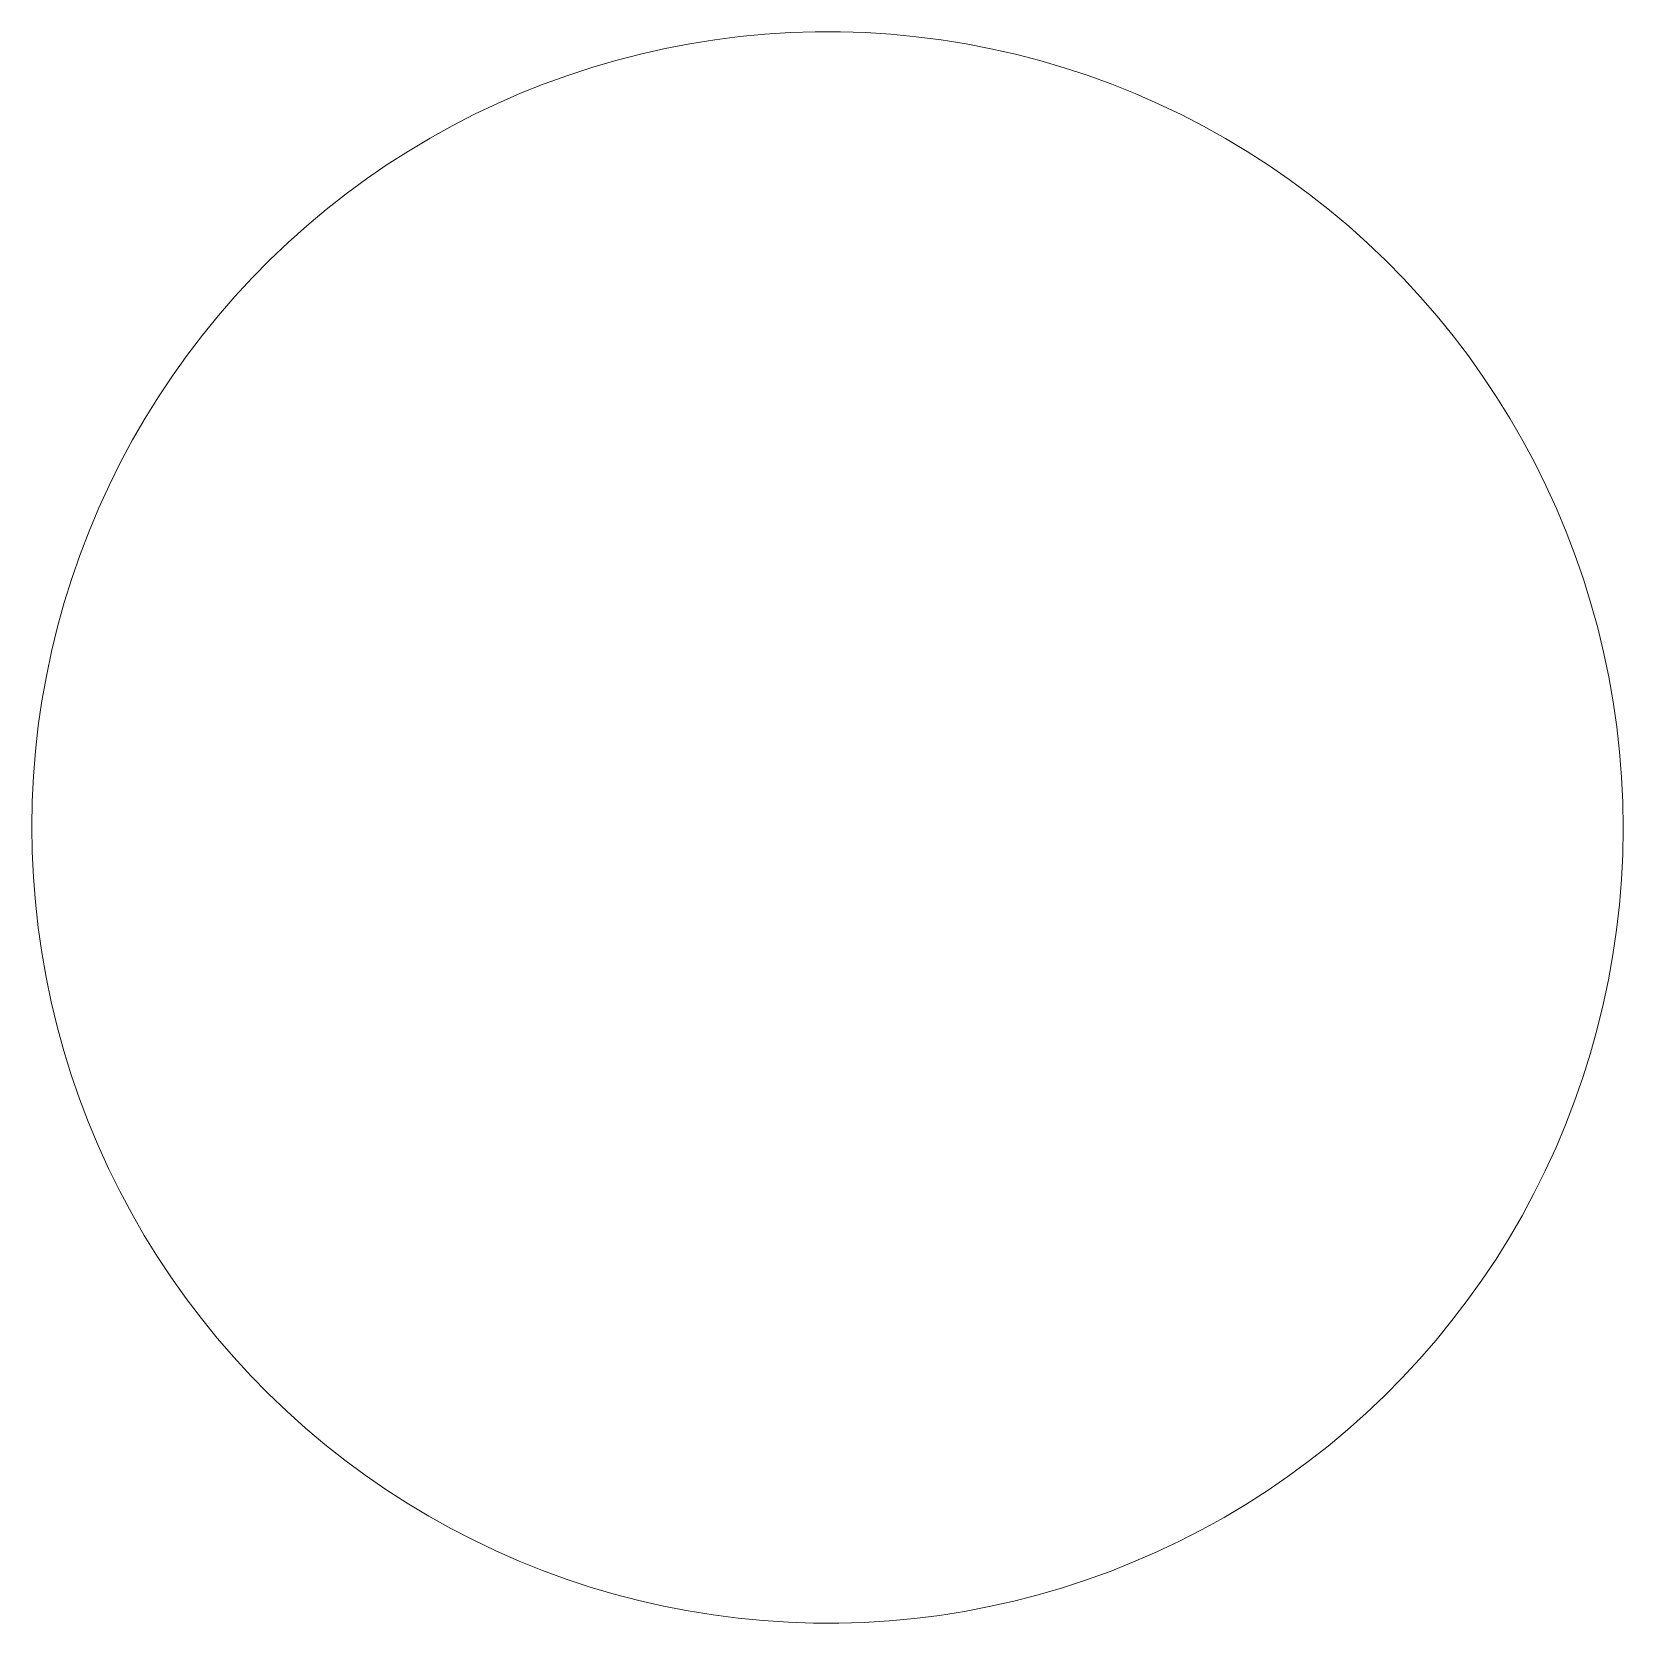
# Model space of a CAD drawing. Extents: x 0 to 795, y 0 to 795.
import ezdxf

# ---------------------------------------------------------------- set-up
doc = ezdxf.new("R2010")
doc.units = 0
doc.header["$MEASUREMENT"] = 0
doc.layers.get('0').update_dxf_attribs({"linetype": 'CONTINUOUS'})

msp = doc.modelspace()

# ---------------------------------------------------------------- linework, layer by layer
at = {"lineweight": 0}
msp.add_lwpolyline([(794.9998, 397.4597), (794.7998, 410.0672), (794.2, 422.662), (793.2011, 435.2315), (791.804, 447.763), (790.0101, 460.2439), (787.8213, 472.6616), (785.2398, 485.0036), (782.268, 497.2575), (778.9092, 509.4111), (775.1665, 521.4519), (771.0438, 533.368), (766.5453, 545.1474), (761.6754, 556.7781), (756.4391, 568.2485), (750.8415, 579.5471), (744.8885, 590.6625), (738.5859, 601.5834), (731.9401, 612.299), (724.9577, 622.7984), (717.6459, 633.071), (710.0119, 643.1066), (702.0635, 652.895), (693.8086, 662.4263), (685.2556, 671.691), (676.413, 680.6798), (667.2897, 689.3837), (657.895, 697.7937), (648.2383, 705.9016), (638.3293, 713.6991), (628.1779, 721.1784), (617.7944, 728.332), (607.1893, 735.1526), (596.3732, 741.6335), (585.3569, 747.768), (574.1516, 753.55), (562.7686, 758.9738), (551.2193, 764.0337), (539.5153, 768.7248), (527.6684, 773.0424), (515.6905, 776.982), (503.5937, 780.5397), (491.3902, 783.7119), (479.0921, 786.4955), (466.712, 788.8877), (454.2622, 790.886), (441.7554, 792.4884), (429.2039, 793.6933), (416.6206, 794.4995), (404.018, 794.9062), (391.4089, 794.913), (378.8059, 794.5198), (366.2217, 793.7271), (353.669, 792.5357), (341.1604, 790.9468), (328.7085, 788.9619), (316.3258, 786.5831), (304.0248, 783.8127), (291.8178, 780.6536), (279.7172, 777.1089), (267.7351, 773.1821), (255.8836, 768.8773), (244.1745, 764.1988), (232.6198, 759.1513), (221.2309, 753.7398), (210.0195, 747.9698), (198.9966, 741.8472), (188.1735, 735.378), (177.5611, 728.5687), (167.1699, 721.4263), (157.0105, 713.9579), (147.0931, 706.1711), (137.4277, 698.0736), (128.0239, 689.6736), (118.8913, 680.9796), (110.0391, 672.0004), (101.4761, 662.7448), (93.2109, 653.2224), (85.252, 643.4425), (77.6072, 633.4152), (70.2843, 623.1504), (63.2907, 612.6585), (56.6334, 601.9501), (50.319, 591.036), (44.354, 579.927), (38.7444, 568.6345), (33.4957, 557.1697), (28.6133, 545.5442), (24.1021, 533.7697), (19.9666, 521.858), (16.211, 509.8212), (12.839, 497.6713), (9.8541, 485.4205), (7.2593, 473.0813), (5.0571, 460.666), (3.2499, 448.187), (1.8393, 435.6571), (0.8268, 423.0887), (0.2135, 410.4945), (0, 397.8871), (0.1864, 385.2794), (0.7726, 372.6839), (1.7581, 360.1133), (3.1417, 347.5804), (4.9221, 335.0976), (7.0976, 322.6775), (9.6658, 310.3327), (12.6244, 298.0756), (15.9702, 285.9185), (19.6999, 273.8736), (23.8098, 261.9531), (28.2956, 250.1689), (33.153, 238.5329), (38.377, 227.0569), (43.9624, 215.7523), (49.9035, 204.6305), (56.1943, 193.7028), (62.8286, 182.9801), (69.7997, 172.4732), (77.1004, 162.1927), (84.7236, 152.149), (92.6615, 142.3521), (100.9062, 132.8118), (109.4492, 123.5379), (118.2821, 114.5396), (127.396, 105.826), (136.7817, 97.4058), (146.4297, 89.2875), (156.3303, 81.4794), (166.4736, 73.9891), (176.8494, 66.8244), (187.4472, 59.9924), (198.2563, 53.4999), (209.266, 47.3535), (220.465, 41.5594), (231.8422, 36.1235), (243.3861, 31.0511), (255.085, 26.3474), (266.9273, 22.0172), (278.9009, 18.0647), (290.9939, 14.4939), (303.194, 11.3086), (315.489, 8.5117), (327.8666, 6.1063), (340.3142, 4.0946), (352.8194, 2.4788), (365.3695, 1.2603), (377.9519, 0.4406), (390.5541, 0.0203), (403.1632, 0), (415.7666, 0.3796), (428.3516, 1.1588), (440.9056, 2.3366), (453.4159, 3.9121), (465.8699, 5.8836), (478.2552, 8.2491), (490.5592, 11.0063), (502.7695, 14.1523), (514.8739, 17.684), (526.8603, 21.5978), (538.7164, 25.8899), (550.4305, 30.5558), (561.9907, 35.5909), (573.3853, 40.9901), (584.603, 46.748), (595.6324, 52.8589), (606.4625, 59.3164), (617.0822, 66.1142), (627.4811, 73.2455), (637.6485, 80.7029), (647.5743, 88.4791), (657.2484, 96.5662), (666.6612, 104.956), (675.8031, 113.6402), (684.665, 122.61), (693.238, 131.8563), (701.5134, 141.3699), (709.4828, 151.1411), (717.1384, 161.1602), (724.4723, 171.4171), (731.4772, 181.9015), (738.146, 192.6027), (744.4721, 203.5101), (750.4491, 214.6126), (756.0709, 225.8991), (761.3318, 237.3582), (766.2267, 248.9785), (770.7506, 260.7481), (774.8989, 272.6553), (778.6675, 284.6881), (782.0525, 296.8344), (785.0506, 309.0819), (787.6587, 321.4184), (789.8742, 333.8313), (791.6949, 346.3083), (793.1189, 358.8367), (794.1449, 371.4041), (794.7717, 383.9976), (794.9988, 396.6047), (794.9998, 397.4597)], close=True, dxfattribs=at)

doc.saveas('drawing.dxf')
